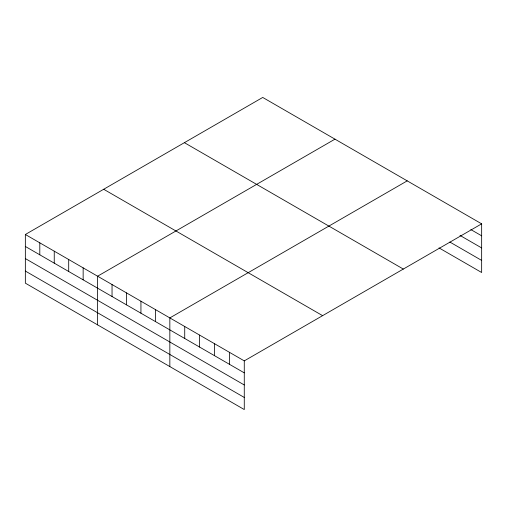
<?xml version="1.0" encoding="UTF-8"?>
<svg xmlns="http://www.w3.org/2000/svg" width="507" height="507" viewBox="0 0 507 507"><rect width="100%" height="100%" fill="white"/><g stroke="black" fill="none" stroke-linecap="round" stroke-linejoin="round"><path stroke-width="0.76" d="M25.35 234.494L244.273 360.883L244.273 409.555L25.35 283.16L25.35 234.494L262.727 97.445L481.65 223.84L481.65 272.506L439.018 247.898M334.969 139.152L97.598 276.201L97.598 324.873M407.216 180.866L169.839 317.914L169.839 366.58M244.273 360.883L481.65 223.84M470.826 229.563L481.65 235.812M459.995 235.419L481.65 247.923M449.848 242.035L481.65 260.402M184.39 142.67L403.319 269.065M103.681 189.263L322.61 315.658M25.35 246.465L244.273 372.86M25.35 258.576L244.273 384.971M25.35 271.055L244.273 397.45M229.386 352.289L229.386 364.267M214.499 343.695L214.499 355.673M199.612 335.102L199.612 347.08M184.725 326.508L184.725 338.48M155.389 309.568L155.389 321.546M140.94 301.228L140.94 313.206M126.49 292.888L126.49 304.859M112.041 284.541L112.041 296.519M83.148 267.861L83.148 279.832M68.699 259.514L68.699 271.492M54.249 251.174L54.249 263.152M39.8 242.834L39.8 254.812"/></g></svg>
